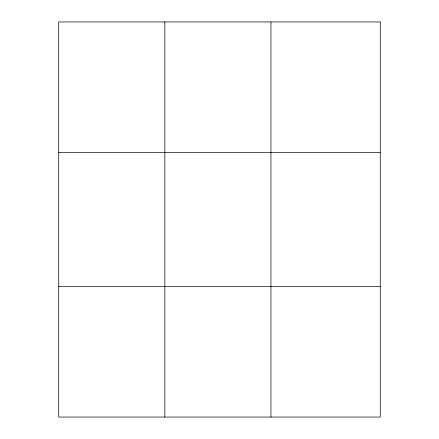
<?xml version="1.0" encoding="UTF-8"?>
<svg xmlns="http://www.w3.org/2000/svg" width="439" height="439" viewBox="0 0 439 439"><rect width="100%" height="100%" fill="white"/><g stroke="black" fill="none" stroke-linecap="round" stroke-linejoin="round"><path stroke-width="0.66" d="M164.839 417.05L164.839 21.95M270.945 417.05L270.945 21.95M58.733 152.333L380.267 152.333M58.733 286.667L380.267 286.667M380.267 21.95L380.267 417.05L58.733 417.05L58.733 21.95L380.267 21.95"/></g></svg>
